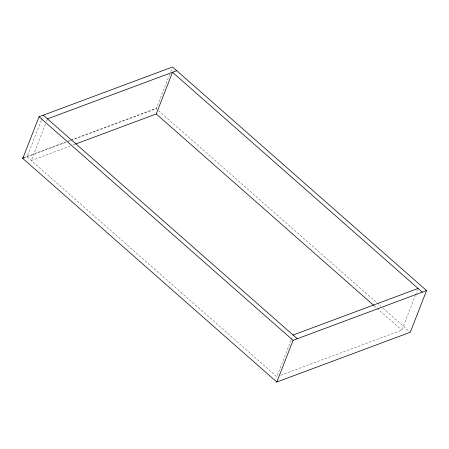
<?xml version="1.0" encoding="UTF-8"?>
<svg xmlns="http://www.w3.org/2000/svg" width="449" height="449" viewBox="0 0 449 449"><rect width="100%" height="100%" fill="white"/><g stroke="black" fill="none" stroke-linecap="round" stroke-linejoin="round"><path stroke-width="0.34" stroke-dasharray="2.25 1.68" d="M41.246 120.383L27.024 156.858L276.837 376.722L291.059 340.247M41.499 119.731L42.767 116.476M45.461 124.092L31.239 160.568L70.504 145.925M46.477 121.483L47.235 119.529M169.728 74.152L156.269 108.675L71.638 140.228M170.743 71.548L172.012 68.293M291.317 339.596L292.585 336.34M280.765 375.263L401.849 330.122L415.308 295.599M415.561 294.948L417.592 289.734M23.758 157.65L65.633 142.041M68.254 141.065L70.212 140.335M70.869 140.088L155.926 108.377L380.842 306.33M22.787 158.435L66.385 142.181M67.041 141.94L70.981 140.47M73.125 144.948L75.09 144.219M382.946 308.182L409.769 331.789M374.5 306.05L376.604 307.902M377.132 308.368L401.849 330.122"/><path stroke-width="0.67" d="M22.787 158.435L39.041 116.751L172.523 66.991L426.55 290.565L410.296 332.249L276.82 382.009L22.45 158.138L23.758 157.65M75.741 143.977L156.246 113.962L172.5 72.278L422.313 292.142M276.82 382.009L293.074 340.325L426.55 290.565M47.487 118.878L176.732 70.695M293.09 335.038L418.103 288.432M156.246 113.962L373.972 305.589M43.278 115.168L297.305 338.748M39.041 116.751L293.074 340.325"/></g></svg>
